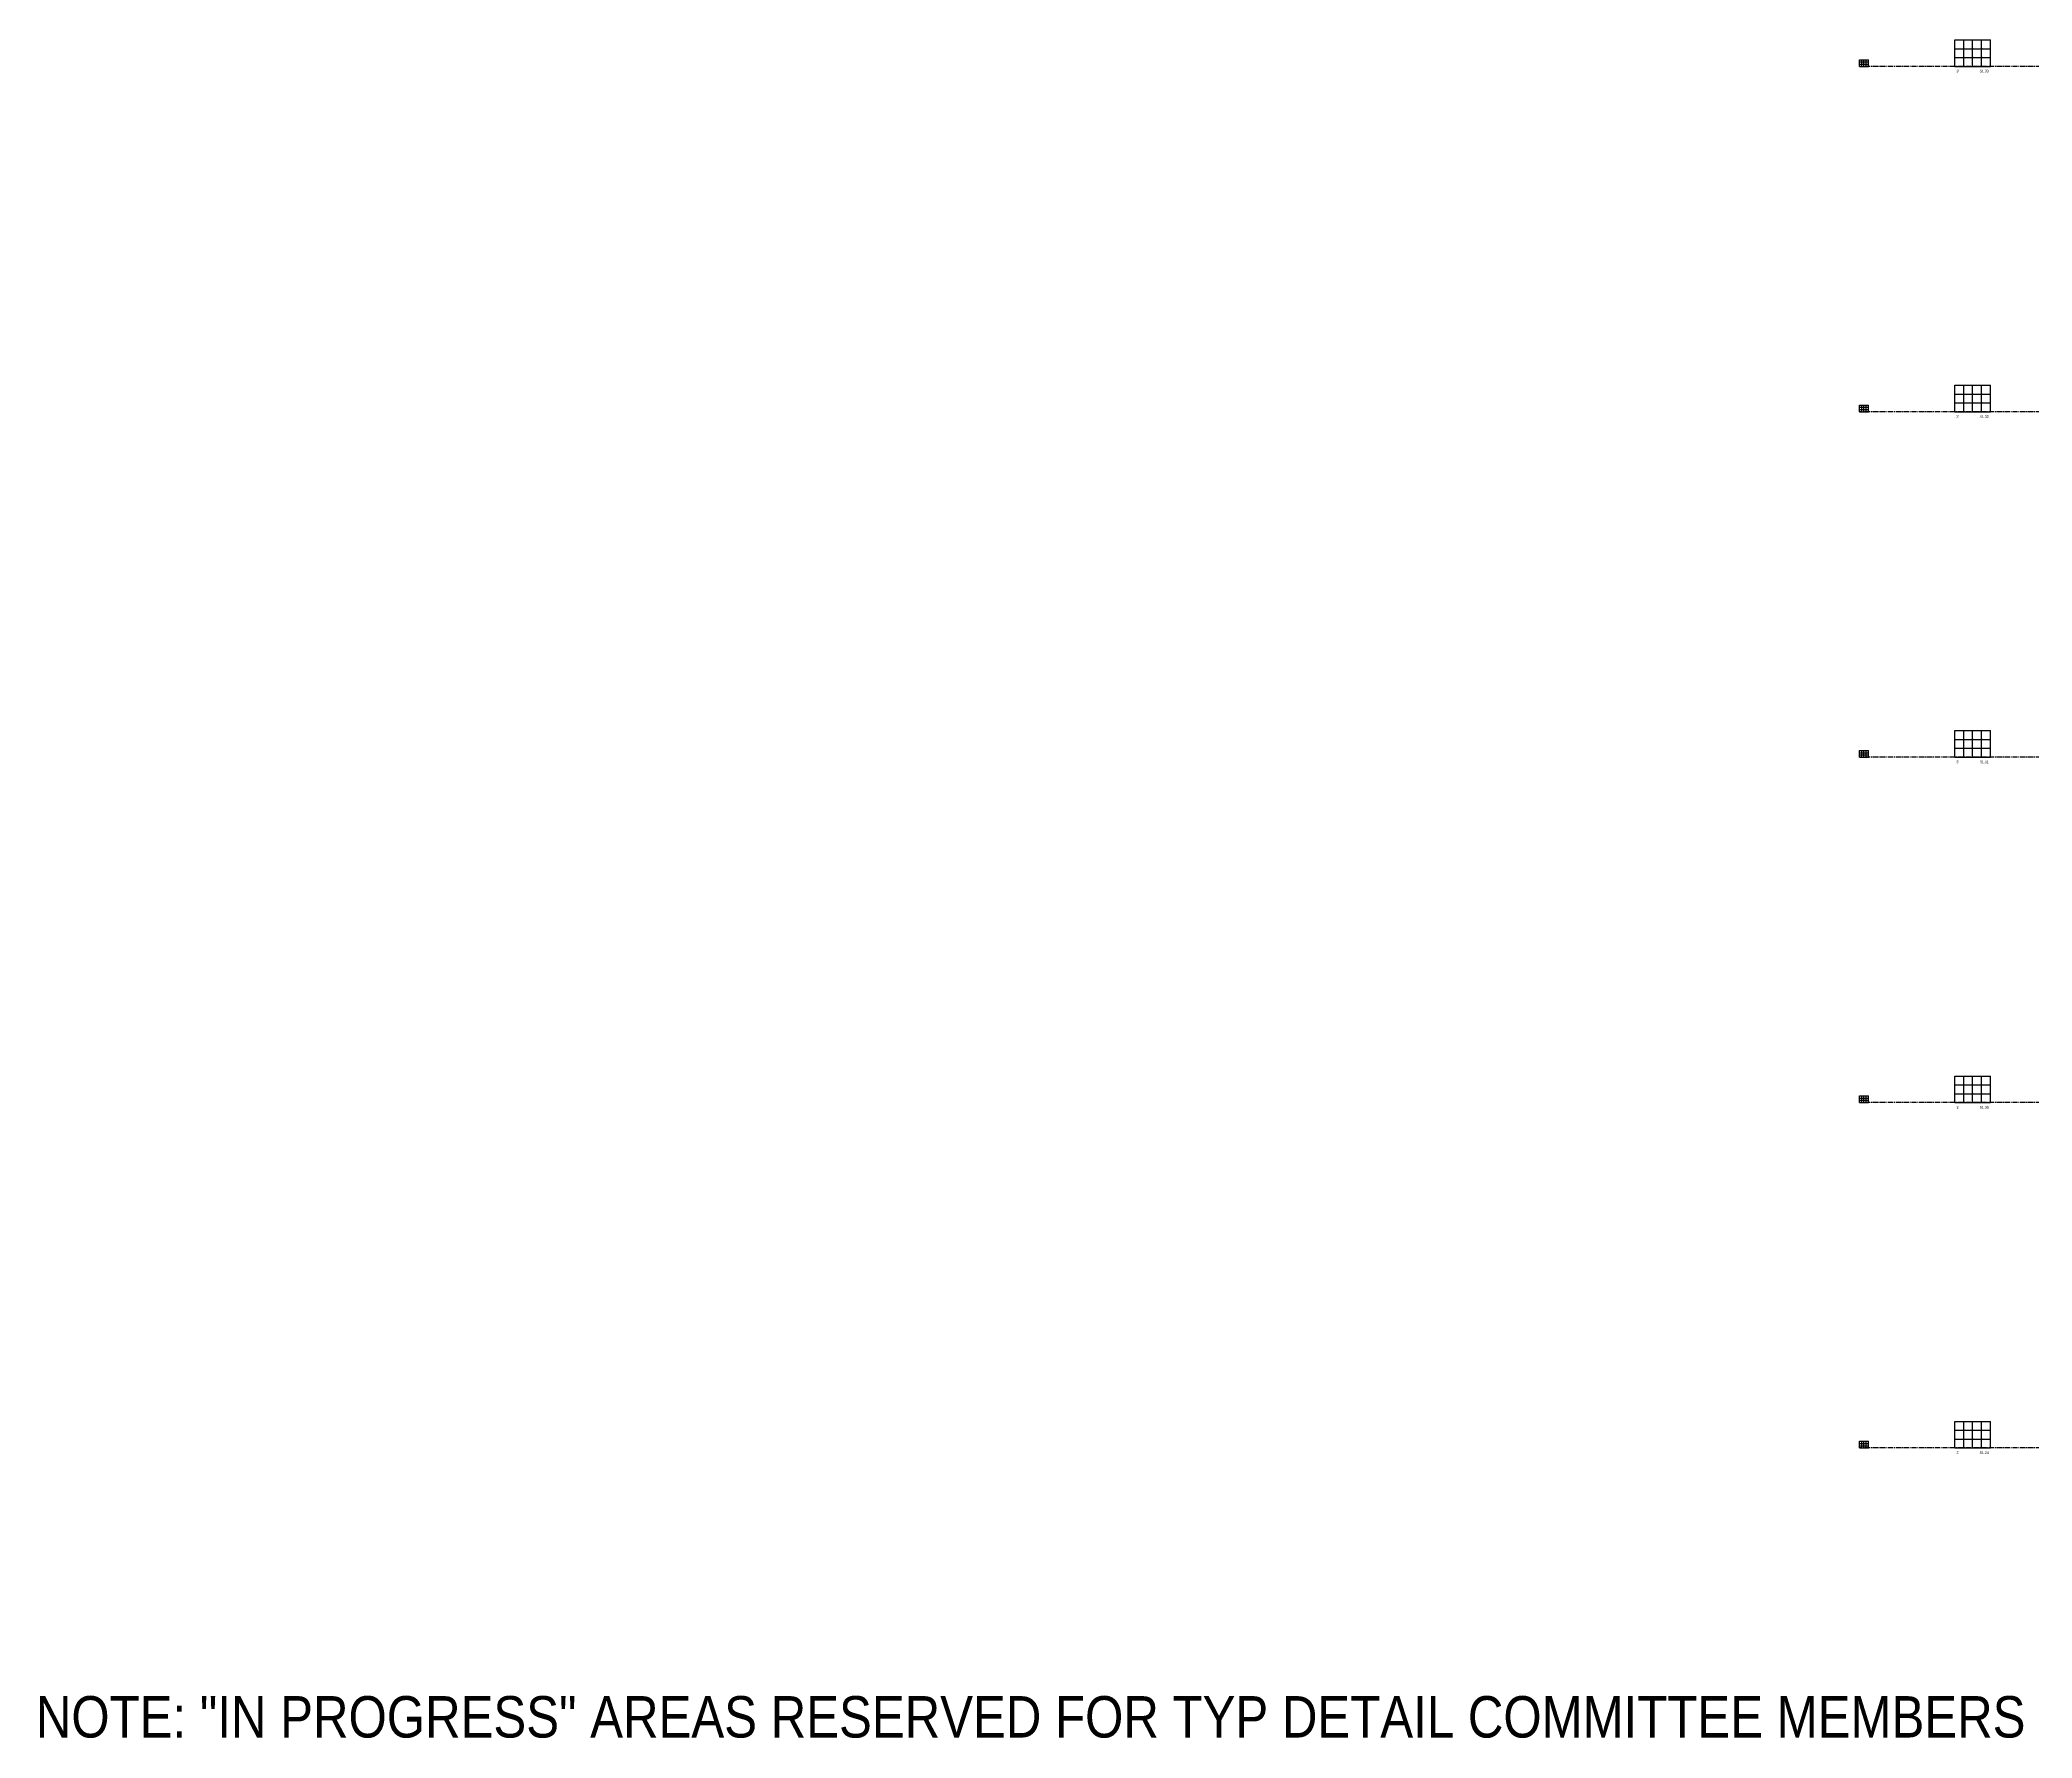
# Model space of a CAD drawing. Header units: inches. Extents: x -16404 to 14624, y -1591 to 16152.
# Drawn here: x -6323 to 600, y 9792 to 15692 of the extents above; entities that cross this region are included whole.
import ezdxf

# ---------------------------------------------------------------- set-up
doc = ezdxf.new("R2010")
doc.units = ezdxf.units.IN
doc.header["$LTSCALE"] = 24
doc.header["$MEASUREMENT"] = 0
doc.linetypes.add('CENTER2', pattern=[1.125, 0.75, -0.125, 0.125, -0.125])
doc.linetypes.add('DASHED2', pattern=[0.375, 0.25, -0.125])
doc.layers.get('0').update_dxf_attribs({"linetype": 'CONTINUOUS'})
doc.layers.add('DESIGNER COMMENTS', color=221, linetype='CONTINUOUS', plot=False)
doc.layers.add('S-ANNO-GRID-NONPLOT', color=251, linetype='CONTINUOUS', plot=False)
doc.styles.add('Arial', font='arial.ttf', dxfattribs={"width": 0.85})

# ---------------------------------------------------------------- blocks, each defined once
blk = doc.blocks.new('Se_24x36_DETAILS_GRID')
for p, q in [((0, 23), (7.8, 23)), ((0, 15.3), (0, 23)), ((7.8, 23), (15.5, 23)), ((7.8, 15.3), (7.8, 23)), ((15.5, 23), (23.3, 23)), ((15.5, 15.3), (15.5, 23)), ((23.3, 23), (31.1, 23)), ((23.3, 15.3), (23.3, 23)), ((31.1, 15.3), (31.1, 23)), ((0, 15.3), (0.5, 15.8)), ((0, 15.3), (7.8, 15.3)), ((0, 7.7), (0, 15.3)), ((0, 7.7), (0.5, 8.2)), ((0, 7.7), (7.8, 7.7)), ((0, 0), (0, 7.7)), ((0, 0), (0.5, 0.5)), ((0, 0), (7.8, 0)), ((7.8, 15.3), (8.3, 15.8)), ((7.8, 15.3), (15.5, 15.3)), ((7.8, 7.7), (7.8, 15.3)), ((7.8, 7.7), (8.3, 8.2)), ((7.8, 7.7), (15.5, 7.7)), ((7.8, 0), (7.8, 7.7)), ((7.8, 0), (8.3, 0.5)), ((7.8, 0), (15.5, 0)), ((15.5, 15.3), (16, 15.8)), ((15.5, 15.3), (23.3, 15.3)), ((15.5, 7.7), (15.5, 15.3)), ((15.5, 7.7), (16, 8.2)), ((15.5, 7.7), (23.3, 7.7)), ((15.5, 0), (15.5, 7.7)), ((15.5, 0), (16, 0.5)), ((15.5, 0), (23.3, 0)), ((23.3, 15.3), (23.8, 15.8)), ((23.3, 15.3), (31.1, 15.3)), ((23.3, 7.7), (23.3, 15.3)), ((23.3, 7.7), (23.8, 8.2)), ((23.3, 7.7), (31.1, 7.7)), ((23.3, 0), (23.3, 7.7)), ((23.3, 0), (23.8, 0.5)), ((23.3, 0), (31.1, 0)), ((31.1, 7.7), (31.1, 15.3)), ((31.1, 0), (31.1, 7.7))]:
    blk.add_line(p, q)
at = {"linetype": 'DASHED2', "ltscale": 0.5}
for p, q in [((7.8, 15.3), (7.3, 15.8)), ((7.8, 7.7), (7.3, 8.2)), ((7.8, 0), (7.3, 0.5)), ((15.5, 15.3), (15, 15.8)), ((15.5, 7.7), (15, 8.2)), ((15.5, 0), (15, 0.5)), ((23.3, 15.3), (22.8, 15.8)), ((23.3, 7.7), (22.8, 8.2)), ((23.3, 0), (22.8, 0.5)), ((31.1, 15.3), (30.6, 15.8)), ((31.1, 7.7), (30.6, 8.2)), ((31.1, 0), (30.6, 0.5))]:
    blk.add_line(p, q, dxfattribs=at)

msp = doc.modelspace()

# ---------------------------------------------------------------- linework, layer by layer
at = {"layer": 'S-ANNO-GRID-NONPLOT', "linetype": 'CENTER2'}
for p, q in [((3519.53048, 15600), (0, 15600)), ((3519.53048, 14400), (0, 14400)), ((3519.53048, 13200), (0, 13200)), ((3519.53048, 12000), (0, 12000)), ((3519.53048, 10800), (0, 10800))]:
    msp.add_line(p, q, dxfattribs=at)

# ---------------------------------------------------------------- block references
at = {"layer": 'S-ANNO-GRID-NONPLOT', "xscale": 4, "yscale": 4, "zscale": 4}
for p in [(331.0697, 15600), (331.0697, 14400), (331.0697, 13200), (331.0697, 12000), (331.0697, 10800)]:
    msp.add_blockref('Se_24x36_DETAILS_GRID', p, dxfattribs=at)
at = {"layer": 'S-ANNO-GRID-NONPLOT'}
for p in [(0, 15600), (0, 14400), (0, 13200), (0, 12000), (0, 10800)]:
    msp.add_blockref('Se_24x36_DETAILS_GRID', p, dxfattribs=at)

# ---------------------------------------------------------------- texts
at = {"layer": 'DESIGNER COMMENTS', "insert": (-2879.90779, 9864.78601), "char_height": 144, "width": 14272.4640245, "attachment_point": 5, "style": 'Arial'}
msp.add_mtext('\\A1;NOTE: "IN PROGRESS" AREAS RESERVED FOR TYP DETAIL COMMITTEE MEMBERS', dxfattribs=at)
at = {"layer": 'S-ANNO-GRID-NONPLOT', "color": 191, "char_height": 9, "width": 29.5487939, "style": 'Arial'}
for s, insert, attachment_point in [('3"', (337.0697, 15588), 1), ('S1.33', (449.3485, 15588), 3), ('3"', (337.0697, 14388), 1), ('S1.32', (449.3485, 14388), 3), ('3"', (337.0697, 13188), 1), ('S1.31', (449.3485, 13188), 3), ('3"', (337.0697, 11988), 1), ('S1.30', (449.3485, 11988), 3), ('3"', (337.0697, 10788), 1), ('S1.24', (449.3485, 10788), 3)]:
    msp.add_mtext(s, dxfattribs=dict(at, insert=insert, attachment_point=attachment_point))

doc.saveas('drawing.dxf')
